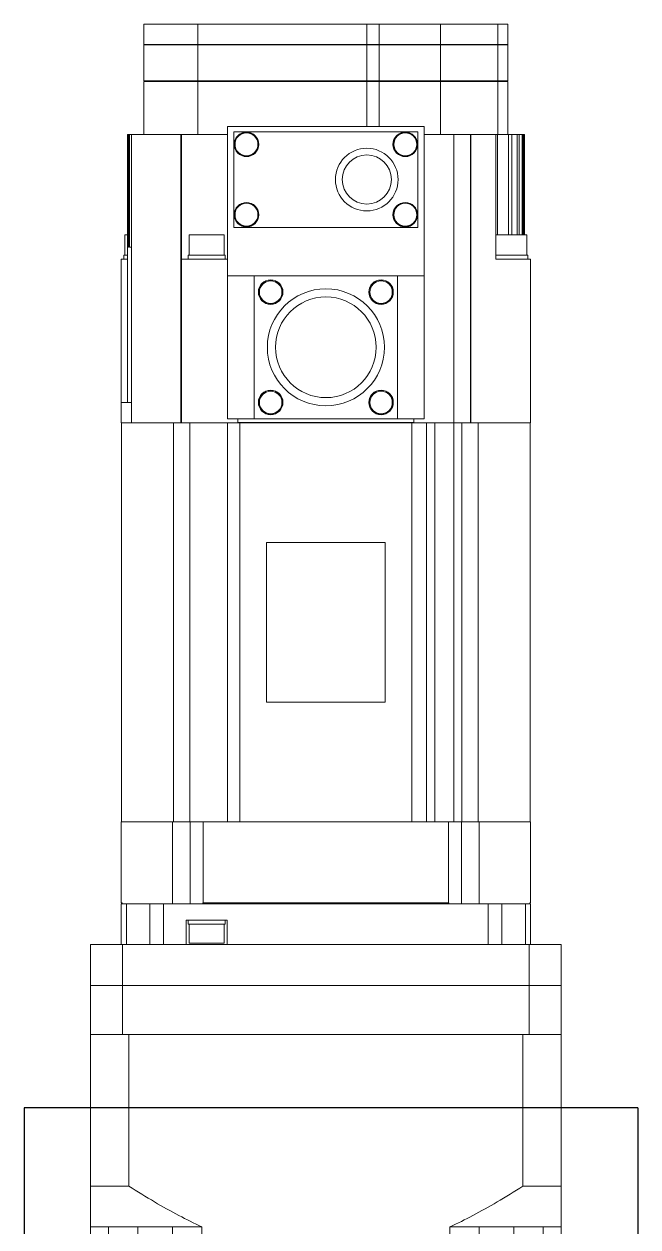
# Model space of a CAD drawing. Extents: x 500 to 100500, y -14500 to 21140.
# Drawn here: x 14018.5 to 14168.5, y -5154 to -4860 of the extents above; entities that cross this region are included whole.
import ezdxf

# ---------------------------------------------------------------- set-up
doc = ezdxf.new("R2010")
doc.units = 0
doc.linetypes.add('SLD-Solid', pattern=[0])
doc.layers.get('0').update_dxf_attribs({"linetype": 'CONTINUOUS'})
doc.layers.add('D', color=7, linetype='CONTINUOUS')
doc.layers.add('M06SMMF-001B', color=7, linetype='CONTINUOUS')
doc.layers.add('MODEL', color=7, linetype='SLD-Solid', lineweight=15)

# ---------------------------------------------------------------- blocks, each defined once
blk = doc.blocks.new('KA$C91237a23')
at = {"layer": 'MODEL', "color": 4}
for p, q in [((97, 1876.6), (97, 1871.6)), ((97, 1876.6), (99.5, 1876.6)), ((99.5, 1876.6), (99.5, 1871.6)), ((99.5, 1876.6), (113.5, 1876.6)), ((113.5, 1876.6), (113.5, 1871.6)), ((113.5, 1876.6), (128.5, 1876.6)), ((128.5, 1876.6), (128.5, 1871.6)), ((128.5, 1876.6), (131.5, 1876.6)), ((131.5, 1876.6), (131.5, 1871.6)), ((131.5, 1876.6), (145.5, 1876.6)), ((145.5, 1876.6), (172.81, 1876.6)), ((172.81, 1876.6), (172.81, 1871.6)), ((172.81, 1876.6), (186, 1876.6)), ((186, 1876.6), (186, 1871.6)), ((99.5, 1871.6), (97, 1871.6)), ((97, 1871.5), (97, 1862.7)), ((99.5, 1871.5), (97, 1871.5)), ((113.5, 1871.6), (99.5, 1871.6)), ((99.5, 1871.5), (99.5, 1862.7)), ((113.5, 1871.5), (99.5, 1871.5)), ((101, 1871.6), (101, 1871.5)), ((128.5, 1871.6), (113.5, 1871.6)), ((113.5, 1871.5), (113.5, 1862.7)), ((128.5, 1871.5), (113.5, 1871.5)), ((131.5, 1871.6), (128.5, 1871.6)), ((128.5, 1871.5), (128.5, 1862.7)), ((131.5, 1871.5), (128.5, 1871.5)), ((172.81, 1871.6), (131.5, 1871.6)), ((131.5, 1871.5), (131.5, 1862.7)), ((172.81, 1871.5), (131.5, 1871.5)), ((186, 1871.6), (172.81, 1871.6)), ((172.81, 1871.5), (172.81, 1862.7)), ((186, 1871.5), (172.81, 1871.5)), ((182, 1871.5), (182, 1871.6)), ((186, 1871.5), (186, 1862.7)), ((97, 1862.7), (99.5, 1862.7)), ((97, 1849.6), (97, 1862.6)), ((99.5, 1862.6), (97, 1862.6)), ((99.5, 1862.7), (113.5, 1862.7)), ((99.5, 1862.6), (99.5, 1849.6)), ((113.5, 1862.6), (99.5, 1862.6)), ((101, 1862.7), (101, 1862.6)), ((113.5, 1862.7), (128.5, 1862.7)), ((113.5, 1849.6), (113.5, 1862.6)), ((128.5, 1862.6), (113.5, 1862.6)), ((128.5, 1862.7), (131.5, 1862.7)), ((128.5, 1851.6), (128.5, 1862.6)), ((131.5, 1862.6), (128.5, 1862.6)), ((131.5, 1862.7), (172.81, 1862.7)), ((131.5, 1851.6), (131.5, 1862.6)), ((172.81, 1862.6), (131.5, 1862.6)), ((172.81, 1862.7), (186, 1862.7)), ((172.81, 1862.6), (172.81, 1849.6)), ((186, 1862.6), (172.81, 1862.6)), ((182, 1862.6), (182, 1862.7)), ((186, 1849.6), (186, 1862.6)), ((93, 1849.6), (93, 1825.1)), ((93.01, 1849.6), (93, 1849.6)), ((93.01, 1849.6), (93.01, 1825.1)), ((93.26, 1849.6), (93.01, 1849.6)), ((93.26, 1825.1), (93.26, 1849.6)), ((93.51, 1849.6), (93.26, 1849.6)), ((93.51, 1849.6), (93.51, 1825.1)), ((94.26, 1849.6), (93.51, 1849.6)), ((94.26, 1825.1), (94.26, 1849.6)), ((94.77, 1849.6), (94.26, 1849.6)), ((94.77, 1849.6), (94.77, 1825.1)), ((96.08, 1849.6), (94.77, 1849.6)), ((96.08, 1825.1), (96.08, 1849.6)), ((96.88, 1849.6), (96.08, 1849.6)), ((96.88, 1849.6), (96.88, 1825.1)), ((99.6, 1849.6), (96.88, 1849.6)), ((99.6, 1825.1), (99.6, 1849.6)), ((99.95, 1849.6), (99.6, 1849.6)), ((99.95, 1819.1), (99.95, 1849.6)), ((106.09, 1849.6), (99.95, 1849.6)), ((106.09, 1849.6), (106.09, 1779.1)), ((106.2, 1849.6), (106.09, 1849.6)), ((106.2, 1849.6), (106.2, 1779.1)), ((110.2, 1849.6), (106.2, 1849.6)), ((110.2, 1849.6), (110.2, 1779.1)), ((117.5, 1849.6), (110.2, 1849.6)), ((165.5, 1851.6), (117.5, 1851.6)), ((117.5, 1851.6), (117.5, 1815.1)), ((164, 1850.3), (119, 1850.3)), ((119, 1850.3), (119, 1826.9)), ((164, 1826.9), (164, 1850.3)), ((165.5, 1815.1), (165.5, 1851.6)), ((176.8, 1849.6), (165.5, 1849.6)), ((176.8, 1819.1), (176.8, 1849.6)), ((176.91, 1849.6), (176.8, 1849.6)), ((176.91, 1849.6), (176.91, 1779.1)), ((189, 1849.6), (176.91, 1849.6)), ((189, 1779.1), (189, 1849.6)), ((189.49, 1849.6), (189, 1849.6)), ((189.49, 1822.1), (189.49, 1849.6)), ((189.74, 1849.6), (189.49, 1849.6)), ((189.74, 1849.6), (189.74, 1822.1)), ((189.99, 1849.6), (189.74, 1849.6)), ((189.99, 1822.1), (189.99, 1849.6)), ((190, 1849.6), (189.99, 1849.6)), ((190, 1784.1), (190, 1849.6)), ((119, 1826.9), (164, 1826.9)), ((92.38, 1825.1), (92.38, 1820.1)), ((92.38, 1825.1), (99.95, 1825.1)), ((166.39, 1825.1), (166.39, 1820.1)), ((166.39, 1825.1), (174.89, 1825.1)), ((174.89, 1820.1), (174.89, 1825.1)), ((190, 1825.1), (190.62, 1825.1)), ((190.62, 1820.1), (190.62, 1825.1)), ((92.13, 1820.1), (92.13, 1819.1)), ((92.13, 1820.1), (99.95, 1820.1)), ((166.14, 1820.1), (166.14, 1819.1)), ((166.14, 1820.1), (175.14, 1820.1)), ((175.14, 1819.1), (175.14, 1820.1)), ((189.49, 1822.1), (189, 1822.1)), ((189.99, 1822.1), (189.74, 1822.1)), ((190, 1820.1), (190.87, 1820.1)), ((190.87, 1819.1), (190.87, 1820.1)), ((91.5, 1819.1), (99.95, 1819.1)), ((91.5, 1819.1), (91.5, 1779.1)), ((165.5, 1819.1), (176.8, 1819.1)), ((176.8, 1819.1), (176.8, 1779.1)), ((190, 1819.1), (191.5, 1819.1)), ((191.5, 1819.1), (191.5, 1779.1)), ((117.5, 1815.1), (124, 1815.1)), ((117.5, 1780.1), (117.5, 1815.1)), ((124, 1815.1), (124, 1780.1)), ((159, 1815.1), (124, 1815.1)), ((159, 1780.1), (159, 1815.1)), ((159, 1815.1), (165.5, 1815.1)), ((165.5, 1780.1), (165.5, 1815.1)), ((189, 1784.1), (191.5, 1784.1)), ((191.5, 1779.1), (191.5, 1784.1)), ((91.5, 1779.1), (106.09, 1779.1)), ((91.6, 1779.1), (91.6, 1681.6)), ((104.29, 1681.6), (104.29, 1779.1)), ((106.09, 1779.1), (106.2, 1779.1)), ((106.34, 1779.1), (106.2, 1779.1)), ((108.25, 1779.1), (106.34, 1779.1)), ((110.2, 1779.1), (108.25, 1779.1)), ((108.25, 1779.1), (108.25, 1681.6)), ((110.2, 1779.1), (120.5, 1779.1)), ((110.25, 1779.1), (110.25, 1681.6)), ((114.9, 1779.1), (114.9, 1681.6)), ((116.9, 1779.1), (116.9, 1681.6)), ((117.5, 1780.1), (124, 1780.1)), ((120, 1780.1), (120, 1779.2)), ((120, 1779.2), (163, 1779.2)), ((120.5, 1779.1), (162.5, 1779.1)), ((120.5, 1779.1), (120.5, 1681.6)), ((124, 1780.1), (159, 1780.1)), ((159, 1780.1), (165.5, 1780.1)), ((162.5, 1779.1), (162.5, 1681.6)), ((162.5, 1779.1), (176.8, 1779.1)), ((163, 1779.2), (163, 1780.1)), ((165.5, 1779.1), (165.5, 1681.6)), ((174.75, 1779.1), (174.75, 1681.6)), ((176.8, 1779.1), (176.91, 1779.1)), ((178.71, 1779.1), (176.91, 1779.1)), ((178.71, 1779.1), (178.71, 1681.6)), ((191.4, 1779.1), (178.71, 1779.1)), ((191.4, 1779.1), (191.4, 1681.6)), ((191.4, 1779.1), (191.5, 1779.1)), ((127, 1749.9), (127, 1710.9)), ((156, 1749.9), (127, 1749.9)), ((156, 1710.9), (156, 1749.9)), ((127, 1710.9), (156, 1710.9)), ((91.5, 1681.6), (91.5, 1661.8)), ((91.5, 1681.6), (91.6, 1681.6)), ((91.6, 1681.6), (104.16, 1681.6)), ((104.06, 1681.6), (104.06, 1661.6)), ((104.16, 1681.6), (108.25, 1681.6)), ((108.25, 1681.6), (110.25, 1681.6)), ((108.36, 1661.6), (108.36, 1681.6)), ((110.25, 1681.6), (111.5, 1681.6)), ((111.5, 1681.6), (111.5, 1661.8)), ((111.5, 1681.6), (120.5, 1681.6)), ((162.5, 1681.6), (120.5, 1681.6)), ((162.5, 1681.6), (171.5, 1681.6)), ((171.5, 1681.6), (171.5, 1661.8)), ((171.5, 1681.6), (171.53, 1681.6)), ((171.53, 1681.6), (174.75, 1681.6)), ((174.64, 1681.6), (174.64, 1661.6)), ((174.75, 1681.6), (178.84, 1681.6)), ((178.84, 1681.6), (191.4, 1681.6)), ((178.94, 1661.6), (178.94, 1681.6)), ((191.4, 1681.6), (191.5, 1681.6)), ((191.5, 1681.6), (191.5, 1661.8)), ((91.7, 1661.8), (91.5, 1661.8)), ((91.5, 1651.6), (91.5, 1661.6)), ((91.5, 1661.6), (92.75, 1661.6)), ((91.7, 1661.6), (91.7, 1661.8)), ((92.75, 1661.6), (92.75, 1651.6)), ((98.51, 1661.6), (92.75, 1661.6)), ((98.51, 1651.6), (98.51, 1661.6)), ((98.51, 1661.6), (101.81, 1661.6)), ((101.81, 1661.6), (101.81, 1651.6)), ((181.19, 1661.6), (101.81, 1661.6)), ((111.45, 1661.8), (111.45, 1661.6)), ((111.5, 1661.8), (111.45, 1661.8)), ((171.5, 1661.8), (111.5, 1661.8)), ((171.55, 1661.8), (171.5, 1661.8)), ((171.55, 1661.6), (171.55, 1661.8)), ((181.19, 1651.6), (181.19, 1661.6)), ((181.19, 1661.6), (184.49, 1661.6)), ((184.49, 1661.6), (184.49, 1651.6)), ((190.25, 1661.6), (184.49, 1661.6)), ((190.25, 1651.6), (190.25, 1661.6)), ((190.25, 1661.6), (191.5, 1661.6)), ((191.3, 1661.8), (191.3, 1661.6)), ((191.5, 1661.8), (191.3, 1661.8)), ((191.5, 1661.6), (191.5, 1651.6)), ((165.64, 1657.6), (165.64, 1651.6)), ((175.64, 1657.6), (165.64, 1657.6)), ((166.14, 1657.6), (166.14, 1656.6)), ((175.14, 1656.6), (166.14, 1656.6)), ((166.39, 1656.6), (166.39, 1652)), ((174.89, 1652), (174.89, 1656.6)), ((175.14, 1656.6), (175.14, 1657.6)), ((175.64, 1657.6), (175.64, 1651.6)), ((84, 1651.6), (84, 1641.6)), ((84, 1651.6), (91.8, 1651.6)), ((91.8, 1641.6), (91.8, 1651.6)), ((91.8, 1651.6), (191.2, 1651.6)), ((174.89, 1652), (166.39, 1652)), ((191.2, 1651.6), (191.2, 1641.6)), ((191.2, 1651.6), (199, 1651.6)), ((199, 1641.6), (199, 1651.6)), ((84, 1641.6), (91.8, 1641.6)), ((84, 1641.6), (84, 1629.6)), ((91.8, 1641.6), (191.2, 1641.6)), ((91.8, 1629.6), (91.8, 1641.6)), ((191.2, 1641.6), (199, 1641.6)), ((191.2, 1641.6), (191.2, 1629.6)), ((199, 1629.6), (199, 1641.6)), ((84, 1629.6), (91.8, 1629.6)), ((84, 1592.6), (84, 1629.6)), ((91.8, 1629.6), (191.2, 1629.6)), ((93.35, 1629.6), (189.65, 1629.6)), ((93.35, 1592.6), (93.35, 1629.6)), ((189.65, 1592.6), (189.65, 1629.6)), ((191.2, 1629.6), (199, 1629.6)), ((199, 1592.6), (199, 1629.6)), ((84, 1592.6), (93.35, 1592.6)), ((189.65, 1592.6), (199, 1592.6)), ((84, 1582.6), (88.38, 1582.6)), ((84, 1568.6), (84, 1582.6)), ((88.38, 1582.6), (104.04, 1582.6)), ((88.38, 1568.6), (88.38, 1582.6)), ((95.54, 1568.6), (95.54, 1582.6)), ((104.04, 1582.6), (111.19, 1582.6)), ((104.04, 1568.6), (104.04, 1582.6)), ((111.19, 1568.6), (111.19, 1582.6)), ((171.81, 1582.6), (178.96, 1582.6)), ((171.81, 1568.6), (171.81, 1582.6)), ((178.96, 1568.6), (178.96, 1582.6)), ((194.62, 1582.6), (178.96, 1582.6)), ((187.46, 1568.6), (187.46, 1582.6)), ((194.62, 1582.6), (199, 1582.6)), ((194.62, 1568.6), (194.62, 1582.6)), ((199, 1568.6), (199, 1582.6))]:
    blk.add_line(p, q, dxfattribs=at)
for centre, radius in [((122.1, 1847.2), 3), ((122.1, 1847.2), 2.95), ((122.1, 1847.2), 2.8), ((160.9, 1847.2), 3), ((160.9, 1847.2), 2.95), ((160.9, 1847.2), 2.8), ((131.5, 1838.6), 7.65), ((131.5, 1838.6), 6), ((122.1, 1830), 3), ((122.1, 1830), 2.95), ((122.1, 1830), 2.8), ((160.9, 1830), 3), ((160.9, 1830), 2.95), ((160.9, 1830), 2.8), ((128.02, 1811.09), 3), ((128.02, 1811.09), 2.95), ((154.99, 1811.09), 3), ((154.99, 1811.09), 2.95), ((128.02, 1811.09), 2.75), ((141.5, 1797.6), 14.3), ((154.99, 1811.09), 2.75), ((141.5, 1797.6), 12.3), ((128.02, 1784.12), 3), ((128.02, 1784.12), 2.95), ((128.02, 1784.12), 2.75), ((154.99, 1784.12), 3), ((154.99, 1784.12), 2.95), ((154.99, 1784.12), 2.75)]:
    blk.add_circle(centre, radius, dxfattribs=at)
for points, knots in [([(84, 1582.6), (84, 1583.52), (84, 1585.42), (84, 1588.77), (84, 1591.29), (84, 1592.6)], [0, 0, 0, 0, 0.3064356, 0.6381488, 1, 1, 1, 1]), ([(93.35, 1592.6), (95.44, 1591.28), (99.46, 1588.77), (105.41, 1585.41), (109.32, 1583.51), (111.19, 1582.6)], [0, 0, 0, 0, 0.362975, 0.694626, 1, 1, 1, 1]), ([(171.81, 1582.6), (173.69, 1583.52), (177.61, 1585.42), (183.55, 1588.77), (187.56, 1591.29), (189.65, 1592.6)], [0, 0, 0, 0, 0.306424, 0.638137, 1, 1, 1, 1]), ([(199, 1592.6), (199, 1591.28), (199, 1588.77), (199, 1585.41), (199, 1583.51), (199, 1582.6)], [0, 0, 0, 0, 0.36299, 0.69464, 1, 1, 1, 1])]:
    blk.add_open_spline(points, degree=3, knots=knots, dxfattribs=at)
blk = doc.blocks.new('KA$C6148ecdc')
at = {"linetype": 'Continuous', "lineweight": 25}
for p, q in [((89, 620.1), (239, 620.1)), ((89, 620.1), (89, 292.1)), ((239, 620.1), (239, 292.1))]:
    blk.add_line(p, q, dxfattribs=at)

msp = doc.modelspace()

# ---------------------------------------------------------------- block references
at = {"layer": 'D', "color": 0, "xscale": -1}
msp.add_blockref('KA$C6148ecdc', (14257.46, -5745.04, -79.04), dxfattribs=at)
at = {"layer": 'M06SMMF-001B', "xscale": -1}
msp.add_blockref('KA$C91237a23', (14233.71, -6736.64, -79.04), dxfattribs=at)

doc.saveas('drawing.dxf')
